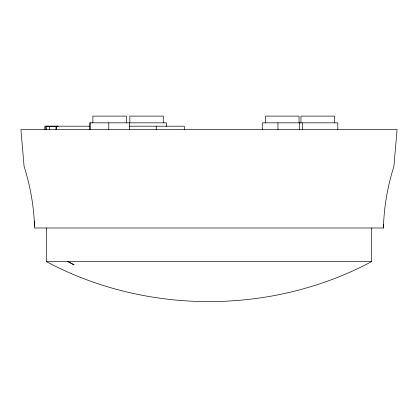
<?xml version="1.0" encoding="UTF-8"?>
<svg xmlns="http://www.w3.org/2000/svg" width="418" height="418" viewBox="0 0 418 418"><rect width="100%" height="100%" fill="white"/><g stroke="black" fill="none" stroke-linecap="round" stroke-linejoin="round"><path stroke-width="0.63" d="M45.98 129.496L45.98 126.189L58.081 126.246L44.846 126.189L44.846 129.549M371.691 227.988L371.691 261.579C271.805 314.937 146.196 314.937 46.309 261.579L46.309 227.988M89.875 126.189L55.975 126.189L56.002 129.58M129.204 126.189L184.286 126.189L184.286 129.857M46.309 261.579L371.691 261.579M67.758 261.579L74.169 264.918L68.108 261.579M45.98 126.189L46.341 129.993M49.314 126.246L49.611 129.523M34.485 226.096C33.816 205.875 30.268 185.764 24.103 166.5L20.9 129.549L397.1 129.549L393.897 166.5C387.523 186.365 383.99 207.135 383.437 227.988L383.437 226.049M383.515 224.2L383.546 227.988L34.454 227.988L34.501 221.007M337.817 129.549L337.817 122.835L262.269 122.835L262.269 129.549M334.552 122.835L334.552 116.115L300.96 116.115L300.96 122.835M302.392 122.835L302.392 129.549M299.298 122.835L299.298 129.549M299.048 122.835L299.048 116.115L265.608 116.115L265.608 122.835M277.944 122.835L277.944 129.549M166.625 126.497L166.625 122.835L89.536 122.835L89.536 129.549M163.281 122.835L163.281 116.115L129.846 116.115L129.846 122.835M156.222 126.189L156.222 129.857M129.658 122.835L129.658 129.549M126.314 122.835L126.314 116.115L92.88 116.115L92.88 122.835M108.79 122.835L108.79 129.549M90.45 122.835L90.45 129.549M56.32 126.189L56.32 129.857"/></g></svg>
